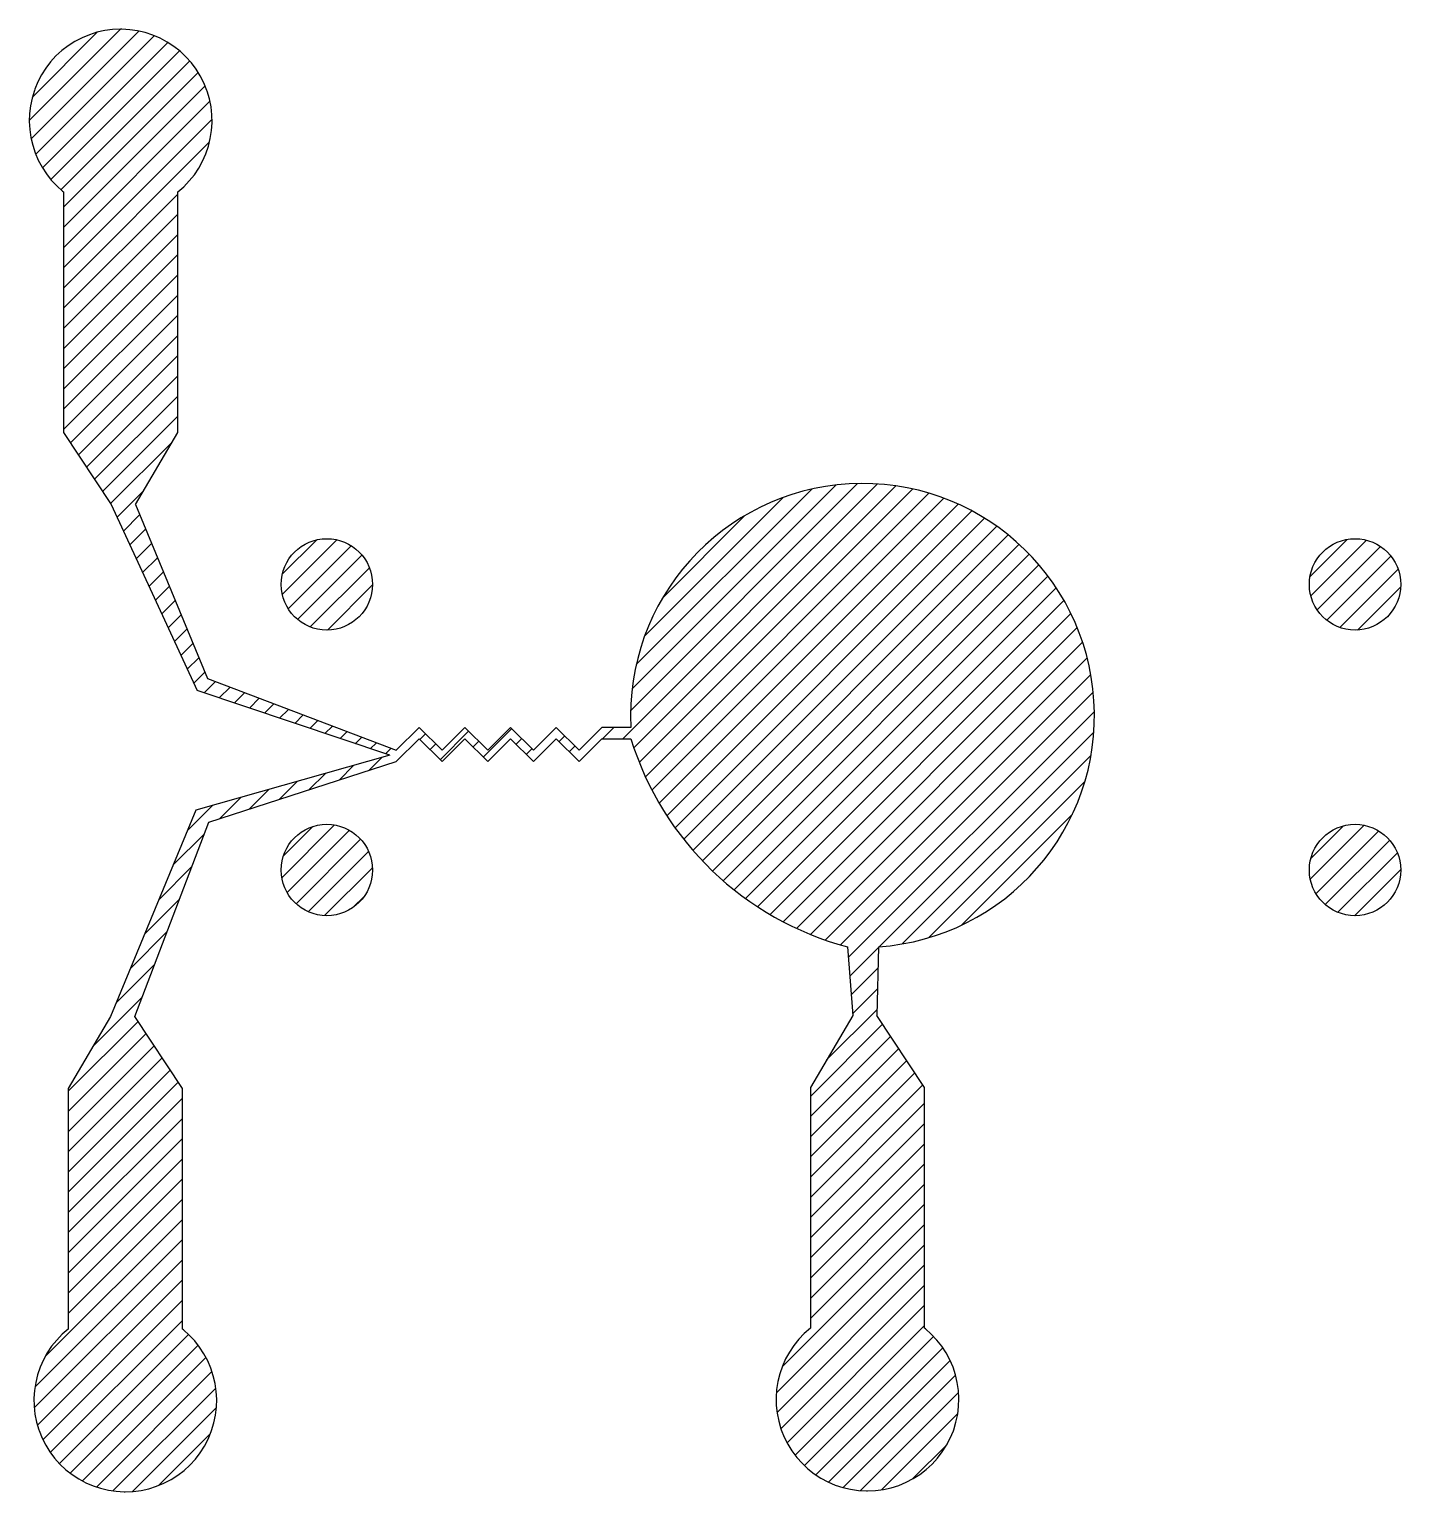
# Model space of a CAD drawing. Extents: x -144 to -132, y -87.7 to -74.9.
import ezdxf

# ---------------------------------------------------------------- set-up
doc = ezdxf.new("R2010")
doc.units = 0
doc.header["$MEASUREMENT"] = 0
doc.layers.get('0').update_dxf_attribs({"linetype": 'CONTINUOUS'})
doc.layers.add('1', color=7, linetype='CONTINUOUS')
doc.layers.add('contact', color=2, linetype='CONTINUOUS')
pattern_1 = [(45, (-173.98028, -81.35502), (-0.08838835, 0.08838835), [])]

msp = doc.modelspace()

# ---------------------------------------------------------------- hatches: boundary and pattern name
at = {"linetype": 'Continuous'}
h = msp.add_hatch(dxfattribs=at)
h.set_pattern_fill('ANSI31', color=256)
h.set_pattern_definition(pattern_1)
h.paths.add_polyline_path([(-138.709, -81.06), (-138.963, -81.059), (-139.163, -81.259), (-139.363, -81.059), (-139.563, -81.259), (-139.763, -81.059), (-139.963, -81.259), (-140.163, -81.059), (-140.363, -81.259), (-140.563, -81.059), (-140.763, -81.259), (-142.417, -80.631), (-143.047, -79.109), (-142.676, -78.477), (-142.676, -76.372), (-142.623, -76.326), (-142.575, -76.276), (-142.531, -76.221), (-142.493, -76.163), (-142.459, -76.102), (-142.431, -76.038), (-142.408, -75.972), (-142.392, -75.904), (-142.381, -75.835), (-142.376, -75.766), (-142.378, -75.696), (-142.385, -75.627), (-142.399, -75.558), (-142.418, -75.491), (-142.421, -75.483), (-142.447, -75.418), (-142.479, -75.356), (-142.515, -75.297), (-142.557, -75.241), (-142.604, -75.189), (-142.655, -75.141), (-142.71, -75.098), (-142.768, -75.06), (-142.83, -75.027), (-142.894, -74.999), (-142.96, -74.978), (-143.028, -74.962), (-143.097, -74.952), (-143.167, -74.948), (-143.176, -74.948), (-143.246, -74.951), (-143.315, -74.96), (-143.383, -74.975), (-143.45, -74.996), (-143.514, -75.023), (-143.576, -75.055), (-143.635, -75.092), (-143.69, -75.135), (-143.742, -75.182), (-143.789, -75.233), (-143.831, -75.289), (-143.869, -75.347), (-143.901, -75.409), (-143.928, -75.474), (-143.931, -75.483), (-143.951, -75.55), (-143.966, -75.618), (-143.974, -75.687), (-143.976, -75.757), (-143.972, -75.826), (-143.962, -75.895), (-143.946, -75.963), (-143.925, -76.03), (-143.897, -76.094), (-143.864, -76.155), (-143.826, -76.214), (-143.783, -76.268), (-143.735, -76.319), (-143.684, -76.366), (-143.676, -76.372), (-143.676, -78.477), (-143.259, -79.109), (-142.506, -80.737), (-140.821, -81.303), (-142.518, -81.782), (-143.264, -83.588), (-143.635, -84.22), (-143.635, -86.325), (-143.688, -86.371), (-143.736, -86.421), (-143.78, -86.476), (-143.818, -86.534), (-143.852, -86.595), (-143.88, -86.659), (-143.903, -86.725), (-143.919, -86.793), (-143.93, -86.862), (-143.935, -86.931), (-143.933, -87.001), (-143.926, -87.07), (-143.912, -87.139), (-143.893, -87.206), (-143.89, -87.214), (-143.864, -87.279), (-143.832, -87.341), (-143.796, -87.4), (-143.754, -87.456), (-143.707, -87.508), (-143.656, -87.556), (-143.601, -87.599), (-143.543, -87.637), (-143.481, -87.67), (-143.417, -87.698), (-143.351, -87.719), (-143.283, -87.735), (-143.214, -87.745), (-143.144, -87.749), (-143.135, -87.749), (-143.065, -87.746), (-142.996, -87.737), (-142.928, -87.722), (-142.861, -87.701), (-142.797, -87.674), (-142.735, -87.642), (-142.676, -87.605), (-142.621, -87.562), (-142.569, -87.515), (-142.522, -87.464), (-142.48, -87.408), (-142.442, -87.35), (-142.41, -87.288), (-142.383, -87.223), (-142.38, -87.214), (-142.36, -87.147), (-142.345, -87.079), (-142.337, -87.01), (-142.335, -86.94), (-142.339, -86.871), (-142.349, -86.802), (-142.365, -86.734), (-142.386, -86.667), (-142.414, -86.603), (-142.447, -86.542), (-142.485, -86.483), (-142.528, -86.429), (-142.576, -86.378), (-142.627, -86.331), (-142.635, -86.325), (-142.635, -84.22), (-143.052, -83.588), (-142.404, -81.887), (-140.763, -81.358), (-140.563, -81.158), (-140.363, -81.358), (-140.163, -81.158), (-139.963, -81.358), (-139.763, -81.158), (-139.563, -81.358), (-139.363, -81.158), (-139.163, -81.358), (-138.963, -81.158), (-138.71, -81.158, 0.258764), (-136.814, -82.979), (-136.768, -83.58), (-137.139, -84.212), (-137.139, -86.317), (-137.192, -86.363), (-137.24, -86.413), (-137.284, -86.468), (-137.322, -86.526), (-137.356, -86.587), (-137.384, -86.651), (-137.407, -86.717), (-137.423, -86.785), (-137.434, -86.854), (-137.439, -86.923), (-137.437, -86.993), (-137.43, -87.062), (-137.416, -87.131), (-137.397, -87.198), (-137.394, -87.206), (-137.368, -87.271), (-137.336, -87.333), (-137.3, -87.392), (-137.258, -87.448), (-137.211, -87.5), (-137.16, -87.548), (-137.105, -87.591), (-137.047, -87.629), (-136.985, -87.662), (-136.921, -87.69), (-136.855, -87.711), (-136.787, -87.727), (-136.718, -87.737), (-136.648, -87.741), (-136.639, -87.741), (-136.569, -87.738), (-136.5, -87.729), (-136.432, -87.714), (-136.365, -87.693), (-136.301, -87.666), (-136.239, -87.634), (-136.18, -87.597), (-136.125, -87.554), (-136.073, -87.507), (-136.026, -87.456), (-135.984, -87.4), (-135.946, -87.342), (-135.914, -87.28), (-135.887, -87.215), (-135.884, -87.206), (-135.864, -87.139), (-135.849, -87.071), (-135.841, -87.002), (-135.839, -86.932), (-135.843, -86.863), (-135.853, -86.794), (-135.869, -86.726), (-135.89, -86.659), (-135.918, -86.595), (-135.951, -86.534), (-135.989, -86.475), (-136.032, -86.421), (-136.08, -86.37), (-136.131, -86.323), (-136.139, -86.317), (-136.139, -84.212), (-136.556, -83.58), (-136.543, -82.979, 2.386544)])
h = msp.add_hatch(dxfattribs=at)
h.set_pattern_fill('ANSI31', color=256)
h.set_pattern_definition(pattern_1)
h.paths.add_polyline_path([(-140.971, -79.807, 1), (-141.771, -79.807, 1)])
h.paths.add_polyline_path([(-140.971, -82.307, 1), (-141.771, -82.307, 1)])
h.paths.add_polyline_path([(-131.971, -82.307, 1), (-132.771, -82.307, 1)])
h.paths.add_polyline_path([(-131.971, -79.807, 1), (-132.771, -79.807, 1)])

# ---------------------------------------------------------------- linework, layer by layer
for p, q in [((-143.259, -79.109), (-142.506, -80.737)), ((-143.047, -79.109), (-142.417, -80.631)), ((-142.404, -81.887), (-140.763, -81.358)), ((-143.052, -83.588), (-142.404, -81.887)), ((-136.814, -82.979), (-136.768, -83.58)), ((-136.543, -82.979), (-136.556, -83.58))]:
    msp.add_line(p, q, dxfattribs=at)
for centre in [(-141.371, -79.807), (-132.371, -79.807), (-141.371, -82.307), (-132.371, -82.307)]:
    msp.add_circle(centre, 0.4)
for centre, radius, start, end in [((-136.682, -80.954), 2.03, 273.9364, 182.9985), ((-136.121, -80.36), 2.709, 197.1387, 255.1703)]:
    msp.add_arc(centre, radius, start, end, dxfattribs=at)
at = {"layer": '1'}
for p, q in [((-143.45, -74.996), (-143.514, -75.023)), ((-143.383, -74.975), (-143.45, -74.996)), ((-143.315, -74.96), (-143.383, -74.975)), ((-143.246, -74.951), (-143.315, -74.96)), ((-143.176, -74.948), (-143.246, -74.951)), ((-143.167, -74.948), (-143.176, -74.948)), ((-143.097, -74.952), (-143.167, -74.948)), ((-143.028, -74.962), (-143.097, -74.952)), ((-142.96, -74.978), (-143.028, -74.962)), ((-142.894, -74.999), (-142.96, -74.978)), ((-142.83, -75.027), (-142.894, -74.999)), ((-143.69, -75.135), (-143.742, -75.182)), ((-143.635, -75.092), (-143.69, -75.135)), ((-143.576, -75.055), (-143.635, -75.092)), ((-143.514, -75.023), (-143.576, -75.055)), ((-142.768, -75.06), (-142.83, -75.027)), ((-142.71, -75.098), (-142.768, -75.06)), ((-142.655, -75.141), (-142.71, -75.098)), ((-143.789, -75.233), (-143.831, -75.289)), ((-143.742, -75.182), (-143.789, -75.233)), ((-142.604, -75.189), (-142.655, -75.141)), ((-142.557, -75.241), (-142.604, -75.189)), ((-142.515, -75.297), (-142.557, -75.241)), ((-143.869, -75.347), (-143.901, -75.409)), ((-143.831, -75.289), (-143.869, -75.347)), ((-142.479, -75.356), (-142.515, -75.297)), ((-142.447, -75.418), (-142.479, -75.356)), ((-143.931, -75.483), (-143.951, -75.55)), ((-143.928, -75.474), (-143.931, -75.483)), ((-143.901, -75.409), (-143.928, -75.474)), ((-142.421, -75.483), (-142.447, -75.418)), ((-142.418, -75.491), (-142.421, -75.483)), ((-142.399, -75.558), (-142.418, -75.491)), ((-143.966, -75.618), (-143.974, -75.687)), ((-143.951, -75.55), (-143.966, -75.618)), ((-142.385, -75.627), (-142.399, -75.558)), ((-142.378, -75.696), (-142.385, -75.627)), ((-143.974, -75.687), (-143.976, -75.757)), ((-143.976, -75.757), (-143.972, -75.826)), ((-142.381, -75.835), (-142.376, -75.766)), ((-142.376, -75.766), (-142.378, -75.696)), ((-143.972, -75.826), (-143.962, -75.895)), ((-143.962, -75.895), (-143.946, -75.963)), ((-142.408, -75.972), (-142.392, -75.904)), ((-142.392, -75.904), (-142.381, -75.835)), ((-143.946, -75.963), (-143.925, -76.03)), ((-143.925, -76.03), (-143.897, -76.094)), ((-142.431, -76.038), (-142.408, -75.972)), ((-143.897, -76.094), (-143.864, -76.155)), ((-143.864, -76.155), (-143.826, -76.214)), ((-142.531, -76.221), (-142.493, -76.163)), ((-142.493, -76.163), (-142.459, -76.102)), ((-142.459, -76.102), (-142.431, -76.038)), ((-143.826, -76.214), (-143.783, -76.268)), ((-143.783, -76.268), (-143.735, -76.319)), ((-142.623, -76.326), (-142.575, -76.276)), ((-142.575, -76.276), (-142.531, -76.221)), ((-143.735, -76.319), (-143.684, -76.366)), ((-143.684, -76.366), (-143.676, -76.372)), ((-143.676, -76.372), (-143.676, -78.477)), ((-142.676, -76.372), (-142.623, -76.326)), ((-142.676, -78.477), (-142.676, -76.372)), ((-143.676, -78.477), (-143.259, -79.109)), ((-143.047, -79.109), (-142.676, -78.477)), ((-142.417, -80.631), (-140.763, -81.259)), ((-140.821, -81.303), (-142.506, -80.737)), ((-140.763, -81.259), (-140.563, -81.059)), ((-140.563, -81.059), (-140.363, -81.259)), ((-140.363, -81.259), (-140.163, -81.059)), ((-140.163, -81.059), (-139.963, -81.259)), ((-139.963, -81.259), (-139.763, -81.059)), ((-139.763, -81.059), (-139.563, -81.259)), ((-139.563, -81.259), (-139.363, -81.059)), ((-139.363, -81.059), (-139.163, -81.259)), ((-139.163, -81.259), (-138.963, -81.059)), ((-138.709, -81.06), (-138.963, -81.059)), ((-140.563, -81.158), (-140.763, -81.358)), ((-140.363, -81.358), (-140.563, -81.158)), ((-140.163, -81.158), (-140.363, -81.358)), ((-139.963, -81.358), (-140.163, -81.158)), ((-139.763, -81.158), (-139.963, -81.358)), ((-139.563, -81.358), (-139.763, -81.158)), ((-139.363, -81.158), (-139.563, -81.358)), ((-139.163, -81.358), (-139.363, -81.158)), ((-138.963, -81.158), (-139.163, -81.358)), ((-138.963, -81.158), (-138.71, -81.158)), ((-140.821, -81.303), (-142.518, -81.782)), ((-142.518, -81.782), (-143.264, -83.588)), ((-143.264, -83.588), (-143.635, -84.22)), ((-142.635, -84.22), (-143.052, -83.588)), ((-136.768, -83.58), (-137.139, -84.212)), ((-136.139, -84.212), (-136.556, -83.58)), ((-143.635, -84.22), (-143.635, -86.325)), ((-142.635, -86.325), (-142.635, -84.22)), ((-137.139, -84.212), (-137.139, -86.317)), ((-136.139, -86.317), (-136.139, -84.212)), ((-143.688, -86.371), (-143.736, -86.421)), ((-143.635, -86.325), (-143.688, -86.371)), ((-142.627, -86.331), (-142.635, -86.325)), ((-142.576, -86.378), (-142.627, -86.331)), ((-142.528, -86.429), (-142.576, -86.378)), ((-137.192, -86.363), (-137.24, -86.413)), ((-137.139, -86.317), (-137.192, -86.363)), ((-136.131, -86.323), (-136.139, -86.317)), ((-136.08, -86.37), (-136.131, -86.323)), ((-136.032, -86.421), (-136.08, -86.37)), ((-143.78, -86.476), (-143.818, -86.534)), ((-143.736, -86.421), (-143.78, -86.476)), ((-142.485, -86.483), (-142.528, -86.429)), ((-142.447, -86.542), (-142.485, -86.483)), ((-137.322, -86.526), (-137.356, -86.587)), ((-137.284, -86.468), (-137.322, -86.526)), ((-137.24, -86.413), (-137.284, -86.468)), ((-135.989, -86.475), (-136.032, -86.421)), ((-135.951, -86.534), (-135.989, -86.475)), ((-143.88, -86.659), (-143.903, -86.725)), ((-143.852, -86.595), (-143.88, -86.659)), ((-143.818, -86.534), (-143.852, -86.595)), ((-142.414, -86.603), (-142.447, -86.542)), ((-142.386, -86.667), (-142.414, -86.603)), ((-137.384, -86.651), (-137.407, -86.717)), ((-137.356, -86.587), (-137.384, -86.651)), ((-135.918, -86.595), (-135.951, -86.534)), ((-135.89, -86.659), (-135.918, -86.595)), ((-135.869, -86.726), (-135.89, -86.659)), ((-143.903, -86.725), (-143.919, -86.793)), ((-142.365, -86.734), (-142.386, -86.667)), ((-142.349, -86.802), (-142.365, -86.734)), ((-137.423, -86.785), (-137.434, -86.854)), ((-137.407, -86.717), (-137.423, -86.785)), ((-135.853, -86.794), (-135.869, -86.726)), ((-143.93, -86.862), (-143.935, -86.931)), ((-143.919, -86.793), (-143.93, -86.862)), ((-142.339, -86.871), (-142.349, -86.802)), ((-142.335, -86.94), (-142.339, -86.871)), ((-137.434, -86.854), (-137.439, -86.923)), ((-135.843, -86.863), (-135.853, -86.794)), ((-135.839, -86.932), (-135.843, -86.863)), ((-143.935, -86.931), (-143.933, -87.001)), ((-143.933, -87.001), (-143.926, -87.07)), ((-142.345, -87.079), (-142.337, -87.01)), ((-142.337, -87.01), (-142.335, -86.94)), ((-137.439, -86.923), (-137.437, -86.993)), ((-137.437, -86.993), (-137.43, -87.062)), ((-135.849, -87.071), (-135.841, -87.002)), ((-135.841, -87.002), (-135.839, -86.932)), ((-143.926, -87.07), (-143.912, -87.139)), ((-143.912, -87.139), (-143.893, -87.206)), ((-142.38, -87.214), (-142.36, -87.147)), ((-142.36, -87.147), (-142.345, -87.079)), ((-137.43, -87.062), (-137.416, -87.131)), ((-137.416, -87.131), (-137.397, -87.198)), ((-135.884, -87.206), (-135.864, -87.139)), ((-135.864, -87.139), (-135.849, -87.071)), ((-143.893, -87.206), (-143.89, -87.214)), ((-143.89, -87.214), (-143.864, -87.279)), ((-143.864, -87.279), (-143.832, -87.341)), ((-142.442, -87.35), (-142.41, -87.288)), ((-142.41, -87.288), (-142.383, -87.223)), ((-142.383, -87.223), (-142.38, -87.214)), ((-137.397, -87.198), (-137.394, -87.206)), ((-137.394, -87.206), (-137.368, -87.271)), ((-137.368, -87.271), (-137.336, -87.333)), ((-135.946, -87.342), (-135.914, -87.28)), ((-135.914, -87.28), (-135.887, -87.215)), ((-135.887, -87.215), (-135.884, -87.206)), ((-143.832, -87.341), (-143.796, -87.4)), ((-143.796, -87.4), (-143.754, -87.456)), ((-142.522, -87.464), (-142.48, -87.408)), ((-142.48, -87.408), (-142.442, -87.35)), ((-137.336, -87.333), (-137.3, -87.392)), ((-137.3, -87.392), (-137.258, -87.448)), ((-136.026, -87.456), (-135.984, -87.4)), ((-135.984, -87.4), (-135.946, -87.342)), ((-143.754, -87.456), (-143.707, -87.508)), ((-143.707, -87.508), (-143.656, -87.556)), ((-143.656, -87.556), (-143.601, -87.599)), ((-142.621, -87.562), (-142.569, -87.515)), ((-142.569, -87.515), (-142.522, -87.464)), ((-137.258, -87.448), (-137.211, -87.5)), ((-137.211, -87.5), (-137.16, -87.548)), ((-137.16, -87.548), (-137.105, -87.591)), ((-136.18, -87.597), (-136.125, -87.554)), ((-136.125, -87.554), (-136.073, -87.507)), ((-136.073, -87.507), (-136.026, -87.456)), ((-143.601, -87.599), (-143.543, -87.637)), ((-143.543, -87.637), (-143.481, -87.67)), ((-143.481, -87.67), (-143.417, -87.698)), ((-142.861, -87.701), (-142.797, -87.674)), ((-142.797, -87.674), (-142.735, -87.642)), ((-142.735, -87.642), (-142.676, -87.605)), ((-142.676, -87.605), (-142.621, -87.562)), ((-137.105, -87.591), (-137.047, -87.629)), ((-137.047, -87.629), (-136.985, -87.662)), ((-136.985, -87.662), (-136.921, -87.69)), ((-136.365, -87.693), (-136.301, -87.666)), ((-136.301, -87.666), (-136.239, -87.634)), ((-136.239, -87.634), (-136.18, -87.597)), ((-143.417, -87.698), (-143.351, -87.719)), ((-143.351, -87.719), (-143.283, -87.735)), ((-143.283, -87.735), (-143.214, -87.745)), ((-143.214, -87.745), (-143.144, -87.749)), ((-143.144, -87.749), (-143.135, -87.749)), ((-143.135, -87.749), (-143.065, -87.746)), ((-143.065, -87.746), (-142.996, -87.737)), ((-142.996, -87.737), (-142.928, -87.722)), ((-142.928, -87.722), (-142.861, -87.701)), ((-136.921, -87.69), (-136.855, -87.711)), ((-136.855, -87.711), (-136.787, -87.727)), ((-136.787, -87.727), (-136.718, -87.737)), ((-136.718, -87.737), (-136.648, -87.741)), ((-136.648, -87.741), (-136.639, -87.741)), ((-136.639, -87.741), (-136.569, -87.738)), ((-136.569, -87.738), (-136.5, -87.729)), ((-136.5, -87.729), (-136.432, -87.714)), ((-136.432, -87.714), (-136.365, -87.693))]:
    msp.add_line(p, q, dxfattribs=at)
at = {"layer": 'contact'}
for centre in [(-141.371, -79.807), (-132.371, -79.807), (-141.371, -82.307), (-132.371, -82.307)]:
    msp.add_circle(centre, 0.4, dxfattribs=at)

doc.saveas('drawing.dxf')
